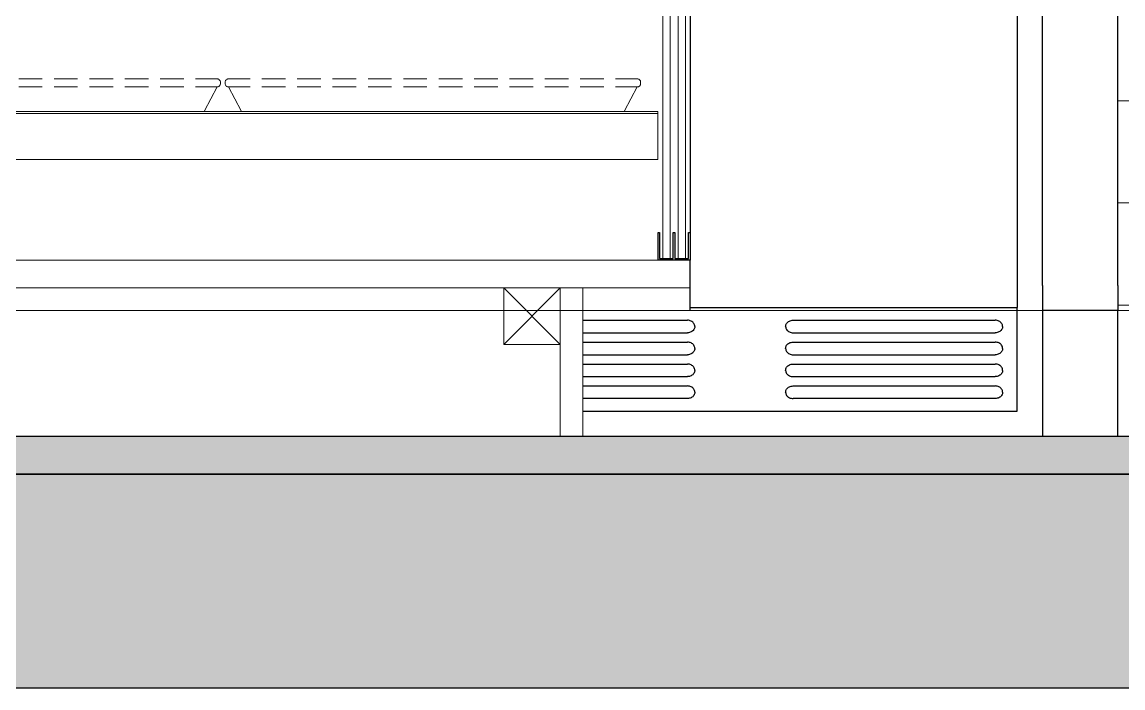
# Model space of a CAD drawing. Header units: millimetres. Extents: x 106699 to 122058, y 158555 to 162844.
# Drawn here: x 108497.9 to 108585.4, y 160185.3 to 160238.3 of the extents above; entities that cross this region are included whole.
import ezdxf

# ---------------------------------------------------------------- set-up
doc = ezdxf.new("R2010")
doc.units = ezdxf.units.MM
for name, color, linetype in [('300_Z4_STR_F03$0$2-SPS-RCN', 2, 'Continuous'), ('I-Detl-1-N', 1, 'Continuous'), ('katman 1', 7, 'Continuous'), ('S2000-002 Çizgi', 7, 'Continuous')]:
    doc.layers.add(name, color=color, linetype=linetype)
for name, color, linetype, lineweight in [('300_Z4_STR_F03$0$AUDIT_D_220920114151-103', 251, 'Continuous', 5), ('ahsap gorunus arka kalın', 43, 'Continuous', 9), ('ahsap kesit on', 40, 'Continuous', 20), ('no3_ahsap kesit on', 40, 'Continuous', 20), ('no3_cam kesit on', 131, 'Continuous', 18), ('no3_paslanmaz kesit on', 153, 'Continuous', 20)]:
    doc.layers.add(name, color=color, linetype=linetype, lineweight=lineweight)

# ---------------------------------------------------------------- blocks, each defined once
blk = doc.blocks.new('arka1')
at = {"layer": 'S2000-002 Çizgi', "color": 8, "true_color": 0x7a7a7a}
for p, q in [((117958.354, 157266.808), (117958.359, 157342.307)), ((117964.354, 157266.808), (117964.359, 157342.307)), ((117956.354, 157338.264), (117956.354, 157265.043)), ((117926.381, 157329.934), (117926.381, 157268.067)), ((117877.403, 157329.362), (117877.403, 157268.067)), ((117928.381, 157267.034), (117928.381, 157329.362)), ((117928.6, 157267.034), (117928.6, 157329.362)), ((117926.381, 157268.067), (117877.403, 157268.067)), ((117928.381, 157266.164), (117928.381, 157267.034)), ((117928.6, 157265.043), (117928.6, 157267.034)), ((117958.354, 157266.808), (117958.354, 157264.808)), ((117964.354, 157266.808), (117964.354, 157264.808)), ((117928.381, 157266.164), (117928.381, 157265.973)), ((117928.381, 157265.973), (117928.381, 157265.791)), ((117928.381, 157265.791), (117928.381, 157265.628)), ((117928.381, 157265.628), (117928.381, 157265.492)), ((117780.079, 157265.043), (117947.489, 157265.043)), ((117875.403, 157265.304), (117928.381, 157265.304)), ((117928.381, 157265.492), (117928.381, 157265.389)), ((117928.381, 157265.389), (117928.381, 157265.326)), ((117928.381, 157265.326), (117928.381, 157265.304)), ((117947.489, 157265.043), (117947.601, 157265.043)), ((117947.601, 157265.043), (117947.928, 157265.043)), ((117947.928, 157265.043), (117948.45, 157265.043)), ((117948.45, 157265.043), (117949.129, 157265.043)), ((117949.129, 157265.043), (117949.921, 157265.043)), ((117949.921, 157265.043), (117950.77, 157265.043)), ((117950.77, 157265.043), (117951.62, 157265.043)), ((117951.62, 157265.043), (117952.411, 157265.043)), ((117952.411, 157265.043), (117953.091, 157265.043)), ((117953.091, 157265.043), (117953.612, 157265.043)), ((117953.612, 157265.043), (117953.94, 157265.043)), ((117953.94, 157265.043), (117954.052, 157265.043)), ((117954.052, 157265.043), (117956.354, 157265.043)), ((117956.354, 157256.818), (117956.354, 157265.043)), ((117964.354, 157264.808), (117958.354, 157264.808)), ((117958.354, 157264.808), (117958.354, 157254.808)), ((117964.354, 157254.808), (117964.354, 157264.808)), ((117889.251, 157263.793), (117889.293, 157263.847)), ((117889.293, 157263.847), (117889.343, 157263.896)), ((117889.343, 157263.896), (117889.401, 157263.94)), ((117889.401, 157263.94), (117889.464, 157263.976)), ((117889.464, 157263.976), (117889.533, 157264.005)), ((117889.533, 157264.005), (117889.605, 157264.026)), ((117889.605, 157264.026), (117889.68, 157264.039)), ((117889.68, 157264.039), (117889.756, 157264.043)), ((117889.756, 157264.043), (117905.836, 157264.043)), ((117905.912, 157264.039), (117905.836, 157264.043)), ((117905.987, 157264.026), (117905.912, 157264.039)), ((117906.059, 157264.005), (117905.987, 157264.026)), ((117906.127, 157263.976), (117906.059, 157264.005)), ((117906.191, 157263.94), (117906.127, 157263.976)), ((117906.248, 157263.896), (117906.191, 157263.94)), ((117906.299, 157263.847), (117906.248, 157263.896)), ((117906.341, 157263.793), (117906.299, 157263.847)), ((117913.551, 157263.793), (117913.593, 157263.847)), ((117913.593, 157263.847), (117913.643, 157263.896)), ((117913.643, 157263.896), (117913.701, 157263.94)), ((117913.701, 157263.94), (117913.764, 157263.976)), ((117913.764, 157263.976), (117913.833, 157264.005)), ((117913.833, 157264.005), (117913.905, 157264.026)), ((117913.905, 157264.026), (117913.98, 157264.039)), ((117913.98, 157264.039), (117914.056, 157264.043)), ((117914.056, 157264.043), (117930.136, 157264.043)), ((117930.212, 157264.039), (117930.136, 157264.043)), ((117930.287, 157264.026), (117930.212, 157264.039)), ((117930.359, 157264.005), (117930.287, 157264.026)), ((117930.427, 157263.976), (117930.359, 157264.005)), ((117930.491, 157263.94), (117930.427, 157263.976)), ((117930.548, 157263.896), (117930.491, 157263.94)), ((117930.599, 157263.847), (117930.548, 157263.896)), ((117930.641, 157263.793), (117930.599, 157263.847)), ((117938.018, 157263.793), (117938.061, 157263.847)), ((117938.061, 157263.847), (117938.111, 157263.896)), ((117938.111, 157263.896), (117938.168, 157263.94)), ((117938.168, 157263.94), (117938.232, 157263.976)), ((117938.232, 157263.976), (117938.3, 157264.005)), ((117938.3, 157264.005), (117938.373, 157264.026)), ((117938.373, 157264.026), (117938.447, 157264.039)), ((117938.447, 157264.039), (117938.524, 157264.043)), ((117938.524, 157264.043), (117947.489, 157264.043)), ((117947.489, 157264.043), (117947.601, 157264.043)), ((117947.601, 157264.043), (117947.928, 157264.043)), ((117947.928, 157264.043), (117948.45, 157264.043)), ((117948.45, 157264.043), (117949.129, 157264.043)), ((117949.129, 157264.043), (117949.921, 157264.043)), ((117949.921, 157264.043), (117950.77, 157264.043)), ((117950.77, 157264.043), (117951.62, 157264.043)), ((117951.62, 157264.043), (117952.411, 157264.043)), ((117952.411, 157264.043), (117953.091, 157264.043)), ((117953.091, 157264.043), (117953.612, 157264.043)), ((117953.612, 157264.043), (117953.94, 157264.043)), ((117953.94, 157264.043), (117954.052, 157264.043)), ((117954.052, 157264.043), (117954.604, 157264.043)), ((117954.68, 157264.039), (117954.604, 157264.043)), ((117954.755, 157264.026), (117954.68, 157264.039)), ((117954.827, 157264.005), (117954.755, 157264.026)), ((117954.895, 157263.976), (117954.827, 157264.005)), ((117954.959, 157263.94), (117954.895, 157263.976)), ((117955.016, 157263.896), (117954.959, 157263.94)), ((117955.066, 157263.847), (117955.016, 157263.896)), ((117955.109, 157263.793), (117955.066, 157263.847)), ((117889.172, 157263.543), (117889.177, 157263.608)), ((117889.172, 157263.543), (117889.177, 157263.478)), ((117889.177, 157263.608), (117889.192, 157263.672)), ((117889.177, 157263.478), (117889.192, 157263.413)), ((117889.192, 157263.672), (117889.217, 157263.734)), ((117889.192, 157263.413), (117889.217, 157263.351)), ((117889.217, 157263.734), (117889.251, 157263.793)), ((117889.217, 157263.351), (117889.251, 157263.293)), ((117889.251, 157263.293), (117889.293, 157263.238)), ((117889.293, 157263.238), (117889.343, 157263.189)), ((117889.343, 157263.189), (117889.401, 157263.146)), ((117889.401, 157263.146), (117889.464, 157263.11)), ((117889.464, 157263.11), (117889.533, 157263.081)), ((117889.533, 157263.081), (117889.605, 157263.06)), ((117889.605, 157263.06), (117889.68, 157263.047)), ((117889.68, 157263.047), (117889.756, 157263.043)), ((117889.756, 157263.043), (117905.836, 157263.043)), ((117905.912, 157263.047), (117905.836, 157263.043)), ((117905.987, 157263.06), (117905.912, 157263.047)), ((117906.059, 157263.081), (117905.987, 157263.06)), ((117906.127, 157263.11), (117906.059, 157263.081)), ((117906.191, 157263.146), (117906.127, 157263.11)), ((117906.248, 157263.189), (117906.191, 157263.146)), ((117906.299, 157263.238), (117906.248, 157263.189)), ((117906.341, 157263.293), (117906.299, 157263.238)), ((117906.375, 157263.734), (117906.341, 157263.793)), ((117906.375, 157263.351), (117906.341, 157263.293)), ((117906.399, 157263.672), (117906.375, 157263.734)), ((117906.399, 157263.413), (117906.375, 157263.351)), ((117906.414, 157263.608), (117906.399, 157263.672)), ((117906.414, 157263.478), (117906.399, 157263.413)), ((117906.419, 157263.543), (117906.414, 157263.608)), ((117906.419, 157263.543), (117906.414, 157263.478)), ((117913.472, 157263.543), (117913.477, 157263.608)), ((117913.472, 157263.543), (117913.477, 157263.478)), ((117913.477, 157263.608), (117913.492, 157263.672)), ((117913.477, 157263.478), (117913.492, 157263.413)), ((117913.492, 157263.672), (117913.517, 157263.734)), ((117913.492, 157263.413), (117913.517, 157263.351)), ((117913.517, 157263.734), (117913.551, 157263.793)), ((117913.517, 157263.351), (117913.551, 157263.293)), ((117913.551, 157263.293), (117913.593, 157263.238)), ((117913.593, 157263.238), (117913.643, 157263.189)), ((117913.643, 157263.189), (117913.701, 157263.146)), ((117913.701, 157263.146), (117913.764, 157263.11)), ((117913.764, 157263.11), (117913.833, 157263.081)), ((117913.833, 157263.081), (117913.905, 157263.06)), ((117913.905, 157263.06), (117913.98, 157263.047)), ((117913.98, 157263.047), (117914.056, 157263.043)), ((117914.056, 157263.043), (117930.136, 157263.043)), ((117930.212, 157263.047), (117930.136, 157263.043)), ((117930.287, 157263.06), (117930.212, 157263.047)), ((117930.359, 157263.081), (117930.287, 157263.06)), ((117930.427, 157263.11), (117930.359, 157263.081)), ((117930.491, 157263.146), (117930.427, 157263.11)), ((117930.548, 157263.189), (117930.491, 157263.146)), ((117930.599, 157263.238), (117930.548, 157263.189)), ((117930.641, 157263.293), (117930.599, 157263.238)), ((117930.675, 157263.734), (117930.641, 157263.793)), ((117930.675, 157263.351), (117930.641, 157263.293)), ((117930.699, 157263.672), (117930.675, 157263.734)), ((117930.699, 157263.413), (117930.675, 157263.351)), ((117930.714, 157263.608), (117930.699, 157263.672)), ((117930.714, 157263.478), (117930.699, 157263.413)), ((117930.719, 157263.543), (117930.714, 157263.608)), ((117930.719, 157263.543), (117930.714, 157263.478)), ((117937.94, 157263.543), (117937.945, 157263.608)), ((117937.94, 157263.543), (117937.945, 157263.478)), ((117937.945, 157263.608), (117937.96, 157263.672)), ((117937.945, 157263.478), (117937.96, 157263.413)), ((117937.96, 157263.672), (117937.985, 157263.734)), ((117937.96, 157263.413), (117937.985, 157263.351)), ((117937.985, 157263.734), (117938.018, 157263.793)), ((117937.985, 157263.351), (117938.018, 157263.293)), ((117938.018, 157263.293), (117938.061, 157263.238)), ((117938.061, 157263.238), (117938.111, 157263.189)), ((117938.111, 157263.189), (117938.168, 157263.146)), ((117938.168, 157263.146), (117938.232, 157263.11)), ((117938.232, 157263.11), (117938.3, 157263.081)), ((117938.3, 157263.081), (117938.373, 157263.06)), ((117938.373, 157263.06), (117938.447, 157263.047)), ((117938.447, 157263.047), (117938.524, 157263.043)), ((117938.524, 157263.043), (117947.489, 157263.043)), ((117947.489, 157263.043), (117947.601, 157263.043)), ((117947.601, 157263.043), (117947.928, 157263.043)), ((117947.928, 157263.043), (117948.45, 157263.043)), ((117948.45, 157263.043), (117949.129, 157263.043)), ((117949.129, 157263.043), (117949.921, 157263.043)), ((117949.921, 157263.043), (117950.77, 157263.043)), ((117950.77, 157263.043), (117951.62, 157263.043)), ((117951.62, 157263.043), (117952.411, 157263.043)), ((117952.411, 157263.043), (117953.091, 157263.043)), ((117953.091, 157263.043), (117953.612, 157263.043)), ((117953.612, 157263.043), (117953.94, 157263.043)), ((117953.94, 157263.043), (117954.052, 157263.043)), ((117954.052, 157263.043), (117954.604, 157263.043)), ((117954.68, 157263.047), (117954.604, 157263.043)), ((117954.755, 157263.06), (117954.68, 157263.047)), ((117954.827, 157263.081), (117954.755, 157263.06)), ((117954.895, 157263.11), (117954.827, 157263.081)), ((117954.959, 157263.146), (117954.895, 157263.11)), ((117955.016, 157263.189), (117954.959, 157263.146)), ((117955.066, 157263.238), (117955.016, 157263.189)), ((117955.109, 157263.293), (117955.066, 157263.238)), ((117955.142, 157263.734), (117955.109, 157263.793)), ((117955.142, 157263.351), (117955.109, 157263.293)), ((117955.167, 157263.672), (117955.142, 157263.734)), ((117955.167, 157263.413), (117955.142, 157263.351)), ((117955.182, 157263.608), (117955.167, 157263.672)), ((117955.182, 157263.478), (117955.167, 157263.413)), ((117955.187, 157263.543), (117955.182, 157263.608)), ((117955.187, 157263.543), (117955.182, 157263.478)), ((117889.251, 157262.051), (117889.293, 157262.106)), ((117889.293, 157262.106), (117889.343, 157262.155)), ((117889.343, 157262.155), (117889.401, 157262.198)), ((117889.401, 157262.198), (117889.464, 157262.234)), ((117889.464, 157262.234), (117889.533, 157262.263)), ((117889.533, 157262.263), (117889.605, 157262.284)), ((117889.605, 157262.284), (117889.68, 157262.297)), ((117889.68, 157262.297), (117889.756, 157262.301)), ((117889.756, 157262.301), (117905.836, 157262.301)), ((117905.912, 157262.297), (117905.836, 157262.301)), ((117905.987, 157262.284), (117905.912, 157262.297)), ((117906.059, 157262.263), (117905.987, 157262.284)), ((117906.127, 157262.234), (117906.059, 157262.263)), ((117906.191, 157262.198), (117906.127, 157262.234)), ((117906.248, 157262.155), (117906.191, 157262.198)), ((117906.299, 157262.106), (117906.248, 157262.155)), ((117906.341, 157262.051), (117906.299, 157262.106)), ((117913.551, 157262.051), (117913.593, 157262.106)), ((117913.593, 157262.106), (117913.643, 157262.155)), ((117913.643, 157262.155), (117913.701, 157262.198)), ((117913.701, 157262.198), (117913.764, 157262.234)), ((117913.764, 157262.234), (117913.833, 157262.263)), ((117913.833, 157262.263), (117913.905, 157262.284)), ((117913.905, 157262.284), (117913.98, 157262.297)), ((117913.98, 157262.297), (117914.056, 157262.301)), ((117914.056, 157262.301), (117930.136, 157262.301)), ((117930.212, 157262.297), (117930.136, 157262.301)), ((117930.287, 157262.284), (117930.212, 157262.297)), ((117930.359, 157262.263), (117930.287, 157262.284)), ((117930.427, 157262.234), (117930.359, 157262.263)), ((117930.491, 157262.198), (117930.427, 157262.234)), ((117930.548, 157262.155), (117930.491, 157262.198)), ((117930.599, 157262.106), (117930.548, 157262.155)), ((117930.641, 157262.051), (117930.599, 157262.106)), ((117938.018, 157262.051), (117938.061, 157262.106)), ((117938.061, 157262.106), (117938.111, 157262.155)), ((117938.111, 157262.155), (117938.168, 157262.198)), ((117938.168, 157262.198), (117938.232, 157262.234)), ((117938.232, 157262.234), (117938.3, 157262.263)), ((117938.3, 157262.263), (117938.373, 157262.284)), ((117938.373, 157262.284), (117938.447, 157262.297)), ((117938.447, 157262.297), (117938.524, 157262.301)), ((117938.524, 157262.301), (117947.489, 157262.301)), ((117947.489, 157262.301), (117947.601, 157262.301)), ((117947.601, 157262.301), (117947.928, 157262.301)), ((117947.928, 157262.301), (117948.45, 157262.301)), ((117948.45, 157262.301), (117949.129, 157262.301)), ((117949.129, 157262.301), (117949.921, 157262.301)), ((117949.921, 157262.301), (117950.77, 157262.301)), ((117950.77, 157262.301), (117951.62, 157262.301)), ((117951.62, 157262.301), (117952.411, 157262.301)), ((117952.411, 157262.301), (117953.091, 157262.301)), ((117953.091, 157262.301), (117953.612, 157262.301)), ((117953.612, 157262.301), (117953.94, 157262.301)), ((117953.94, 157262.301), (117954.052, 157262.301)), ((117954.052, 157262.301), (117954.604, 157262.301)), ((117954.68, 157262.297), (117954.604, 157262.301)), ((117954.755, 157262.284), (117954.68, 157262.297)), ((117954.827, 157262.263), (117954.755, 157262.284)), ((117954.895, 157262.234), (117954.827, 157262.263)), ((117954.959, 157262.198), (117954.895, 157262.234)), ((117955.016, 157262.155), (117954.959, 157262.198)), ((117955.066, 157262.106), (117955.016, 157262.155)), ((117955.109, 157262.051), (117955.066, 157262.106)), ((117889.172, 157261.801), (117889.177, 157261.866)), ((117889.172, 157261.801), (117889.177, 157261.736)), ((117889.177, 157261.866), (117889.192, 157261.931)), ((117889.177, 157261.736), (117889.192, 157261.672)), ((117889.192, 157261.931), (117889.217, 157261.992)), ((117889.192, 157261.672), (117889.217, 157261.61)), ((117889.217, 157261.992), (117889.251, 157262.051)), ((117889.217, 157261.61), (117889.251, 157261.551)), ((117889.251, 157261.551), (117889.293, 157261.497)), ((117889.293, 157261.497), (117889.343, 157261.448)), ((117889.343, 157261.448), (117889.401, 157261.404)), ((117889.401, 157261.404), (117889.464, 157261.368)), ((117889.464, 157261.368), (117889.533, 157261.339)), ((117889.533, 157261.339), (117889.605, 157261.318)), ((117889.605, 157261.318), (117889.68, 157261.305)), ((117889.68, 157261.305), (117889.756, 157261.301)), ((117889.756, 157261.301), (117905.836, 157261.301)), ((117905.912, 157261.305), (117905.836, 157261.301)), ((117905.987, 157261.318), (117905.912, 157261.305)), ((117906.059, 157261.339), (117905.987, 157261.318)), ((117906.127, 157261.368), (117906.059, 157261.339)), ((117906.191, 157261.404), (117906.127, 157261.368)), ((117906.248, 157261.448), (117906.191, 157261.404)), ((117906.299, 157261.497), (117906.248, 157261.448)), ((117906.341, 157261.551), (117906.299, 157261.497)), ((117906.375, 157261.992), (117906.341, 157262.051)), ((117906.375, 157261.61), (117906.341, 157261.551)), ((117906.399, 157261.931), (117906.375, 157261.992)), ((117906.399, 157261.672), (117906.375, 157261.61)), ((117906.414, 157261.866), (117906.399, 157261.931)), ((117906.414, 157261.736), (117906.399, 157261.672)), ((117906.419, 157261.801), (117906.414, 157261.866)), ((117906.419, 157261.801), (117906.414, 157261.736)), ((117913.472, 157261.801), (117913.477, 157261.866)), ((117913.472, 157261.801), (117913.477, 157261.736)), ((117913.477, 157261.866), (117913.492, 157261.931)), ((117913.477, 157261.736), (117913.492, 157261.672)), ((117913.492, 157261.931), (117913.517, 157261.992)), ((117913.492, 157261.672), (117913.517, 157261.61)), ((117913.517, 157261.992), (117913.551, 157262.051)), ((117913.517, 157261.61), (117913.551, 157261.551)), ((117913.551, 157261.551), (117913.593, 157261.497)), ((117913.593, 157261.497), (117913.643, 157261.448)), ((117913.643, 157261.448), (117913.701, 157261.404)), ((117913.701, 157261.404), (117913.764, 157261.368)), ((117913.764, 157261.368), (117913.833, 157261.339)), ((117913.833, 157261.339), (117913.905, 157261.318)), ((117913.905, 157261.318), (117913.98, 157261.305)), ((117913.98, 157261.305), (117914.056, 157261.301)), ((117914.056, 157261.301), (117930.136, 157261.301)), ((117930.212, 157261.305), (117930.136, 157261.301)), ((117930.287, 157261.318), (117930.212, 157261.305)), ((117930.359, 157261.339), (117930.287, 157261.318)), ((117930.427, 157261.368), (117930.359, 157261.339)), ((117930.491, 157261.404), (117930.427, 157261.368)), ((117930.548, 157261.448), (117930.491, 157261.404)), ((117930.599, 157261.497), (117930.548, 157261.448)), ((117930.641, 157261.551), (117930.599, 157261.497)), ((117930.675, 157261.992), (117930.641, 157262.051)), ((117930.675, 157261.61), (117930.641, 157261.551)), ((117930.699, 157261.931), (117930.675, 157261.992)), ((117930.699, 157261.672), (117930.675, 157261.61)), ((117930.714, 157261.866), (117930.699, 157261.931)), ((117930.714, 157261.736), (117930.699, 157261.672)), ((117930.719, 157261.801), (117930.714, 157261.866)), ((117930.719, 157261.801), (117930.714, 157261.736)), ((117937.94, 157261.801), (117937.945, 157261.866)), ((117937.94, 157261.801), (117937.945, 157261.736)), ((117937.945, 157261.866), (117937.96, 157261.931)), ((117937.945, 157261.736), (117937.96, 157261.672)), ((117937.96, 157261.931), (117937.985, 157261.992)), ((117937.96, 157261.672), (117937.985, 157261.61)), ((117937.985, 157261.992), (117938.018, 157262.051)), ((117937.985, 157261.61), (117938.018, 157261.551)), ((117938.018, 157261.551), (117938.061, 157261.497)), ((117938.061, 157261.497), (117938.111, 157261.448)), ((117938.111, 157261.448), (117938.168, 157261.404)), ((117938.168, 157261.404), (117938.232, 157261.368)), ((117938.232, 157261.368), (117938.3, 157261.339)), ((117938.3, 157261.339), (117938.373, 157261.318)), ((117938.373, 157261.318), (117938.447, 157261.305)), ((117938.447, 157261.305), (117938.524, 157261.301)), ((117938.524, 157261.301), (117947.489, 157261.301)), ((117947.489, 157261.301), (117947.601, 157261.301)), ((117947.601, 157261.301), (117947.928, 157261.301)), ((117947.928, 157261.301), (117948.45, 157261.301)), ((117948.45, 157261.301), (117949.129, 157261.301)), ((117949.129, 157261.301), (117949.921, 157261.301)), ((117949.921, 157261.301), (117950.77, 157261.301)), ((117950.77, 157261.301), (117951.62, 157261.301)), ((117951.62, 157261.301), (117952.411, 157261.301)), ((117952.411, 157261.301), (117953.091, 157261.301)), ((117953.091, 157261.301), (117953.612, 157261.301)), ((117953.612, 157261.301), (117953.94, 157261.301)), ((117953.94, 157261.301), (117954.052, 157261.301)), ((117954.052, 157261.301), (117954.604, 157261.301)), ((117954.68, 157261.305), (117954.604, 157261.301)), ((117954.755, 157261.318), (117954.68, 157261.305)), ((117954.827, 157261.339), (117954.755, 157261.318)), ((117954.895, 157261.368), (117954.827, 157261.339)), ((117954.959, 157261.404), (117954.895, 157261.368)), ((117955.016, 157261.448), (117954.959, 157261.404)), ((117955.066, 157261.497), (117955.016, 157261.448)), ((117955.109, 157261.551), (117955.066, 157261.497)), ((117955.142, 157261.992), (117955.109, 157262.051)), ((117955.142, 157261.61), (117955.109, 157261.551)), ((117955.167, 157261.931), (117955.142, 157261.992)), ((117955.167, 157261.672), (117955.142, 157261.61)), ((117955.182, 157261.866), (117955.167, 157261.931)), ((117955.182, 157261.736), (117955.167, 157261.672)), ((117955.187, 157261.801), (117955.182, 157261.866)), ((117955.187, 157261.801), (117955.182, 157261.736)), ((117889.251, 157260.309), (117889.293, 157260.364)), ((117889.293, 157260.364), (117889.343, 157260.413)), ((117889.343, 157260.413), (117889.401, 157260.456)), ((117889.401, 157260.456), (117889.464, 157260.492)), ((117889.464, 157260.492), (117889.533, 157260.521)), ((117889.533, 157260.521), (117889.605, 157260.542)), ((117889.605, 157260.542), (117889.68, 157260.555)), ((117889.68, 157260.555), (117889.756, 157260.559)), ((117889.756, 157260.559), (117905.836, 157260.559)), ((117905.912, 157260.555), (117905.836, 157260.559)), ((117905.987, 157260.542), (117905.912, 157260.555)), ((117906.059, 157260.521), (117905.987, 157260.542)), ((117906.127, 157260.492), (117906.059, 157260.521)), ((117906.191, 157260.456), (117906.127, 157260.492)), ((117906.248, 157260.413), (117906.191, 157260.456)), ((117906.299, 157260.364), (117906.248, 157260.413)), ((117906.341, 157260.309), (117906.299, 157260.364)), ((117913.551, 157260.309), (117913.593, 157260.364)), ((117913.593, 157260.364), (117913.643, 157260.413)), ((117913.643, 157260.413), (117913.701, 157260.456)), ((117913.701, 157260.456), (117913.764, 157260.492)), ((117913.764, 157260.492), (117913.833, 157260.521)), ((117913.833, 157260.521), (117913.905, 157260.542)), ((117913.905, 157260.542), (117913.98, 157260.555)), ((117913.98, 157260.555), (117914.056, 157260.559)), ((117914.056, 157260.559), (117930.136, 157260.559)), ((117930.212, 157260.555), (117930.136, 157260.559)), ((117930.287, 157260.542), (117930.212, 157260.555)), ((117930.359, 157260.521), (117930.287, 157260.542)), ((117930.427, 157260.492), (117930.359, 157260.521)), ((117930.491, 157260.456), (117930.427, 157260.492)), ((117930.548, 157260.413), (117930.491, 157260.456)), ((117930.599, 157260.364), (117930.548, 157260.413)), ((117930.641, 157260.309), (117930.599, 157260.364)), ((117938.018, 157260.309), (117938.061, 157260.364)), ((117938.061, 157260.364), (117938.111, 157260.413)), ((117938.111, 157260.413), (117938.168, 157260.456)), ((117938.168, 157260.456), (117938.232, 157260.492)), ((117938.232, 157260.492), (117938.3, 157260.521)), ((117938.3, 157260.521), (117938.373, 157260.542)), ((117938.373, 157260.542), (117938.447, 157260.555)), ((117938.447, 157260.555), (117938.524, 157260.559)), ((117938.524, 157260.559), (117947.489, 157260.559)), ((117947.489, 157260.559), (117947.601, 157260.559)), ((117947.601, 157260.559), (117947.928, 157260.559)), ((117947.928, 157260.559), (117948.45, 157260.559)), ((117948.45, 157260.559), (117949.129, 157260.559)), ((117949.129, 157260.559), (117949.921, 157260.559)), ((117949.921, 157260.559), (117950.77, 157260.559)), ((117950.77, 157260.559), (117951.62, 157260.559)), ((117951.62, 157260.559), (117952.411, 157260.559)), ((117952.411, 157260.559), (117953.091, 157260.559)), ((117953.091, 157260.559), (117953.612, 157260.559)), ((117953.612, 157260.559), (117953.94, 157260.559)), ((117953.94, 157260.559), (117954.052, 157260.559)), ((117954.052, 157260.559), (117954.604, 157260.559)), ((117954.68, 157260.555), (117954.604, 157260.559)), ((117954.755, 157260.542), (117954.68, 157260.555)), ((117954.827, 157260.521), (117954.755, 157260.542)), ((117954.895, 157260.492), (117954.827, 157260.521)), ((117954.959, 157260.456), (117954.895, 157260.492)), ((117955.016, 157260.413), (117954.959, 157260.456)), ((117955.066, 157260.364), (117955.016, 157260.413)), ((117955.109, 157260.309), (117955.066, 157260.364)), ((117889.172, 157260.059), (117889.177, 157260.125)), ((117889.172, 157260.059), (117889.177, 157259.994)), ((117889.177, 157260.125), (117889.192, 157260.189)), ((117889.177, 157259.994), (117889.192, 157259.93)), ((117889.192, 157260.189), (117889.217, 157260.251)), ((117889.192, 157259.93), (117889.217, 157259.868)), ((117889.217, 157260.251), (117889.251, 157260.309)), ((117889.217, 157259.868), (117889.251, 157259.809)), ((117889.251, 157259.809), (117889.293, 157259.755)), ((117889.293, 157259.755), (117889.343, 157259.706)), ((117889.343, 157259.706), (117889.401, 157259.663)), ((117889.401, 157259.663), (117889.464, 157259.626)), ((117889.464, 157259.626), (117889.533, 157259.598)), ((117889.533, 157259.598), (117889.605, 157259.576)), ((117889.605, 157259.576), (117889.68, 157259.564)), ((117889.68, 157259.564), (117889.756, 157259.559)), ((117889.756, 157259.559), (117905.836, 157259.559)), ((117905.912, 157259.564), (117905.836, 157259.559)), ((117905.987, 157259.576), (117905.912, 157259.564)), ((117906.059, 157259.598), (117905.987, 157259.576)), ((117906.127, 157259.626), (117906.059, 157259.598)), ((117906.191, 157259.663), (117906.127, 157259.626)), ((117906.248, 157259.706), (117906.191, 157259.663)), ((117906.299, 157259.755), (117906.248, 157259.706)), ((117906.341, 157259.809), (117906.299, 157259.755)), ((117906.375, 157260.251), (117906.341, 157260.309)), ((117906.375, 157259.868), (117906.341, 157259.809)), ((117906.399, 157260.189), (117906.375, 157260.251)), ((117906.399, 157259.93), (117906.375, 157259.868)), ((117906.414, 157260.125), (117906.399, 157260.189)), ((117906.414, 157259.994), (117906.399, 157259.93)), ((117906.419, 157260.059), (117906.414, 157260.125)), ((117906.419, 157260.059), (117906.414, 157259.994)), ((117913.472, 157260.059), (117913.477, 157260.125)), ((117913.472, 157260.059), (117913.477, 157259.994)), ((117913.477, 157260.125), (117913.492, 157260.189)), ((117913.477, 157259.994), (117913.492, 157259.93)), ((117913.492, 157260.189), (117913.517, 157260.251)), ((117913.492, 157259.93), (117913.517, 157259.868)), ((117913.517, 157260.251), (117913.551, 157260.309)), ((117913.517, 157259.868), (117913.551, 157259.809)), ((117913.551, 157259.809), (117913.593, 157259.755)), ((117913.593, 157259.755), (117913.643, 157259.706)), ((117913.643, 157259.706), (117913.701, 157259.663)), ((117913.701, 157259.663), (117913.764, 157259.626)), ((117913.764, 157259.626), (117913.833, 157259.598)), ((117913.833, 157259.598), (117913.905, 157259.576)), ((117913.905, 157259.576), (117913.98, 157259.564)), ((117913.98, 157259.564), (117914.056, 157259.559)), ((117914.056, 157259.559), (117930.136, 157259.559)), ((117930.212, 157259.564), (117930.136, 157259.559)), ((117930.287, 157259.576), (117930.212, 157259.564)), ((117930.359, 157259.598), (117930.287, 157259.576)), ((117930.427, 157259.626), (117930.359, 157259.598)), ((117930.491, 157259.663), (117930.427, 157259.626)), ((117930.548, 157259.706), (117930.491, 157259.663)), ((117930.599, 157259.755), (117930.548, 157259.706)), ((117930.641, 157259.809), (117930.599, 157259.755)), ((117930.675, 157260.251), (117930.641, 157260.309)), ((117930.675, 157259.868), (117930.641, 157259.809)), ((117930.699, 157260.189), (117930.675, 157260.251)), ((117930.699, 157259.93), (117930.675, 157259.868)), ((117930.714, 157260.125), (117930.699, 157260.189)), ((117930.714, 157259.994), (117930.699, 157259.93)), ((117930.719, 157260.059), (117930.714, 157260.125)), ((117930.719, 157260.059), (117930.714, 157259.994)), ((117937.94, 157260.059), (117937.945, 157260.125)), ((117937.94, 157260.059), (117937.945, 157259.994)), ((117937.945, 157260.125), (117937.96, 157260.189)), ((117937.945, 157259.994), (117937.96, 157259.93)), ((117937.96, 157260.189), (117937.985, 157260.251)), ((117937.96, 157259.93), (117937.985, 157259.868)), ((117937.985, 157260.251), (117938.018, 157260.309)), ((117937.985, 157259.868), (117938.018, 157259.809)), ((117938.018, 157259.809), (117938.061, 157259.755)), ((117938.061, 157259.755), (117938.111, 157259.706)), ((117938.111, 157259.706), (117938.168, 157259.663)), ((117938.168, 157259.663), (117938.232, 157259.626)), ((117938.232, 157259.626), (117938.3, 157259.598)), ((117938.3, 157259.598), (117938.373, 157259.576)), ((117938.373, 157259.576), (117938.447, 157259.564)), ((117938.447, 157259.564), (117938.524, 157259.559)), ((117938.524, 157259.559), (117947.489, 157259.559)), ((117947.489, 157259.559), (117947.601, 157259.559)), ((117947.601, 157259.559), (117947.928, 157259.559)), ((117947.928, 157259.559), (117948.45, 157259.559)), ((117948.45, 157259.559), (117949.129, 157259.559)), ((117949.129, 157259.559), (117949.921, 157259.559)), ((117949.921, 157259.559), (117950.77, 157259.559)), ((117950.77, 157259.559), (117951.62, 157259.559)), ((117951.62, 157259.559), (117952.411, 157259.559)), ((117952.411, 157259.559), (117953.091, 157259.559)), ((117953.091, 157259.559), (117953.612, 157259.559)), ((117953.612, 157259.559), (117953.94, 157259.559)), ((117953.94, 157259.559), (117954.052, 157259.557)), ((117954.052, 157259.557), (117954.604, 157259.559)), ((117954.68, 157259.564), (117954.604, 157259.559)), ((117954.755, 157259.576), (117954.68, 157259.564)), ((117954.827, 157259.598), (117954.755, 157259.576)), ((117954.895, 157259.626), (117954.827, 157259.598)), ((117954.959, 157259.663), (117954.895, 157259.626)), ((117955.016, 157259.706), (117954.959, 157259.663)), ((117955.066, 157259.755), (117955.016, 157259.706)), ((117955.109, 157259.809), (117955.066, 157259.755)), ((117955.142, 157260.251), (117955.109, 157260.309)), ((117955.142, 157259.868), (117955.109, 157259.809)), ((117955.167, 157260.189), (117955.142, 157260.251)), ((117955.167, 157259.93), (117955.142, 157259.868)), ((117955.182, 157260.125), (117955.167, 157260.189)), ((117955.182, 157259.994), (117955.167, 157259.93)), ((117955.187, 157260.059), (117955.182, 157260.125)), ((117955.187, 157260.059), (117955.182, 157259.994)), ((117889.251, 157258.568), (117889.293, 157258.622)), ((117889.293, 157258.622), (117889.343, 157258.671)), ((117889.343, 157258.671), (117889.401, 157258.714)), ((117889.401, 157258.714), (117889.464, 157258.751)), ((117889.464, 157258.751), (117889.533, 157258.78)), ((117889.533, 157258.78), (117889.605, 157258.801)), ((117889.605, 157258.801), (117889.68, 157258.813)), ((117889.68, 157258.813), (117889.756, 157258.818)), ((117889.756, 157258.818), (117905.836, 157258.818)), ((117905.912, 157258.813), (117905.836, 157258.818)), ((117905.987, 157258.801), (117905.912, 157258.813)), ((117906.059, 157258.78), (117905.987, 157258.801)), ((117906.127, 157258.751), (117906.059, 157258.78)), ((117906.191, 157258.714), (117906.127, 157258.751)), ((117906.248, 157258.671), (117906.191, 157258.714)), ((117906.299, 157258.622), (117906.248, 157258.671)), ((117906.341, 157258.568), (117906.299, 157258.622)), ((117913.551, 157258.568), (117913.593, 157258.622)), ((117913.593, 157258.622), (117913.643, 157258.671)), ((117913.643, 157258.671), (117913.701, 157258.714)), ((117913.701, 157258.714), (117913.764, 157258.751)), ((117913.764, 157258.751), (117913.833, 157258.78)), ((117913.833, 157258.78), (117913.905, 157258.801)), ((117913.905, 157258.801), (117913.98, 157258.813)), ((117913.98, 157258.813), (117914.056, 157258.818)), ((117914.056, 157258.818), (117930.136, 157258.818)), ((117930.212, 157258.813), (117930.136, 157258.818)), ((117930.287, 157258.801), (117930.212, 157258.813)), ((117930.359, 157258.78), (117930.287, 157258.801)), ((117930.427, 157258.751), (117930.359, 157258.78)), ((117930.491, 157258.714), (117930.427, 157258.751)), ((117930.548, 157258.671), (117930.491, 157258.714)), ((117930.599, 157258.622), (117930.548, 157258.671)), ((117930.641, 157258.568), (117930.599, 157258.622)), ((117938.018, 157258.568), (117938.061, 157258.622)), ((117938.061, 157258.622), (117938.111, 157258.671)), ((117938.111, 157258.671), (117938.168, 157258.714)), ((117938.168, 157258.714), (117938.232, 157258.751)), ((117938.232, 157258.751), (117938.3, 157258.78)), ((117938.3, 157258.78), (117938.373, 157258.801)), ((117938.373, 157258.801), (117938.447, 157258.813)), ((117938.447, 157258.813), (117938.524, 157258.818)), ((117938.524, 157258.818), (117947.489, 157258.818)), ((117947.489, 157258.818), (117947.601, 157258.818)), ((117947.601, 157258.818), (117947.928, 157258.818)), ((117947.928, 157258.818), (117948.45, 157258.818)), ((117948.45, 157258.818), (117949.129, 157258.818)), ((117949.129, 157258.818), (117949.921, 157258.818)), ((117949.921, 157258.818), (117950.77, 157258.818)), ((117950.77, 157258.818), (117951.62, 157258.818)), ((117951.62, 157258.818), (117952.411, 157258.818)), ((117952.411, 157258.818), (117953.091, 157258.818)), ((117953.091, 157258.818), (117953.612, 157258.818)), ((117953.612, 157258.818), (117953.94, 157258.818)), ((117953.94, 157258.818), (117954.052, 157258.818)), ((117954.052, 157258.818), (117954.604, 157258.818)), ((117954.68, 157258.813), (117954.604, 157258.818)), ((117954.755, 157258.801), (117954.68, 157258.813)), ((117954.827, 157258.78), (117954.755, 157258.801)), ((117954.895, 157258.751), (117954.827, 157258.78)), ((117954.959, 157258.714), (117954.895, 157258.751)), ((117955.016, 157258.671), (117954.959, 157258.714)), ((117955.066, 157258.622), (117955.016, 157258.671)), ((117955.109, 157258.568), (117955.066, 157258.622)), ((117889.172, 157258.318), (117889.177, 157258.383)), ((117889.172, 157258.318), (117889.177, 157258.253)), ((117889.177, 157258.383), (117889.192, 157258.447)), ((117889.177, 157258.253), (117889.192, 157258.188)), ((117889.192, 157258.447), (117889.217, 157258.509)), ((117889.192, 157258.188), (117889.217, 157258.126)), ((117889.217, 157258.509), (117889.251, 157258.568)), ((117889.217, 157258.126), (117889.251, 157258.068)), ((117889.251, 157258.068), (117889.293, 157258.013)), ((117889.293, 157258.013), (117889.343, 157257.964)), ((117889.343, 157257.964), (117889.401, 157257.921)), ((117889.401, 157257.921), (117889.464, 157257.885)), ((117889.464, 157257.885), (117889.533, 157257.856)), ((117889.533, 157257.856), (117889.605, 157257.835)), ((117889.605, 157257.835), (117889.68, 157257.822)), ((117889.68, 157257.822), (117889.756, 157257.818)), ((117905.836, 157257.818), (117889.756, 157257.818)), ((117905.912, 157257.822), (117905.836, 157257.818)), ((117905.987, 157257.835), (117905.912, 157257.822)), ((117906.059, 157257.856), (117905.987, 157257.835)), ((117906.127, 157257.885), (117906.059, 157257.856)), ((117906.191, 157257.921), (117906.127, 157257.885)), ((117906.248, 157257.964), (117906.191, 157257.921)), ((117906.299, 157258.013), (117906.248, 157257.964)), ((117906.341, 157258.068), (117906.299, 157258.013)), ((117906.375, 157258.509), (117906.341, 157258.568)), ((117906.375, 157258.126), (117906.341, 157258.068)), ((117906.399, 157258.447), (117906.375, 157258.509)), ((117906.399, 157258.188), (117906.375, 157258.126)), ((117906.414, 157258.383), (117906.399, 157258.447)), ((117906.414, 157258.253), (117906.399, 157258.188)), ((117906.419, 157258.318), (117906.414, 157258.383)), ((117906.419, 157258.318), (117906.414, 157258.253)), ((117913.472, 157258.318), (117913.477, 157258.383)), ((117913.472, 157258.318), (117913.477, 157258.253)), ((117913.477, 157258.383), (117913.492, 157258.447)), ((117913.477, 157258.253), (117913.492, 157258.188)), ((117913.492, 157258.447), (117913.517, 157258.509)), ((117913.492, 157258.188), (117913.517, 157258.126)), ((117913.517, 157258.509), (117913.551, 157258.568)), ((117913.517, 157258.126), (117913.551, 157258.068)), ((117913.551, 157258.068), (117913.593, 157258.013)), ((117913.593, 157258.013), (117913.643, 157257.964)), ((117913.643, 157257.964), (117913.701, 157257.921)), ((117913.701, 157257.921), (117913.764, 157257.885)), ((117913.764, 157257.885), (117913.833, 157257.856)), ((117913.833, 157257.856), (117913.905, 157257.835)), ((117913.905, 157257.835), (117913.98, 157257.822)), ((117913.98, 157257.822), (117914.056, 157257.818)), ((117930.136, 157257.818), (117914.056, 157257.818)), ((117930.212, 157257.822), (117930.136, 157257.818)), ((117930.287, 157257.835), (117930.212, 157257.822)), ((117930.359, 157257.856), (117930.287, 157257.835)), ((117930.427, 157257.885), (117930.359, 157257.856)), ((117930.491, 157257.921), (117930.427, 157257.885)), ((117930.548, 157257.964), (117930.491, 157257.921)), ((117930.599, 157258.013), (117930.548, 157257.964)), ((117930.641, 157258.068), (117930.599, 157258.013)), ((117930.675, 157258.509), (117930.641, 157258.568)), ((117930.675, 157258.126), (117930.641, 157258.068)), ((117930.699, 157258.447), (117930.675, 157258.509)), ((117930.699, 157258.188), (117930.675, 157258.126)), ((117930.714, 157258.383), (117930.699, 157258.447)), ((117930.714, 157258.253), (117930.699, 157258.188)), ((117930.719, 157258.318), (117930.714, 157258.383)), ((117930.719, 157258.318), (117930.714, 157258.253)), ((117937.94, 157258.318), (117937.945, 157258.383)), ((117937.94, 157258.318), (117937.945, 157258.253)), ((117937.945, 157258.383), (117937.96, 157258.447)), ((117937.945, 157258.253), (117937.96, 157258.188)), ((117937.96, 157258.447), (117937.985, 157258.509)), ((117937.96, 157258.188), (117937.985, 157258.126)), ((117937.985, 157258.509), (117938.018, 157258.568)), ((117937.985, 157258.126), (117938.018, 157258.068)), ((117938.018, 157258.068), (117938.061, 157258.013)), ((117938.061, 157258.013), (117938.111, 157257.964)), ((117938.111, 157257.964), (117938.168, 157257.921)), ((117938.168, 157257.921), (117938.232, 157257.885)), ((117938.232, 157257.885), (117938.3, 157257.856)), ((117938.3, 157257.856), (117938.373, 157257.835)), ((117938.373, 157257.835), (117938.447, 157257.822)), ((117938.447, 157257.822), (117938.524, 157257.818)), ((117947.489, 157257.818), (117938.524, 157257.818)), ((117947.601, 157257.818), (117947.489, 157257.818)), ((117947.928, 157257.818), (117947.601, 157257.818)), ((117948.45, 157257.818), (117947.928, 157257.818)), ((117949.129, 157257.818), (117948.45, 157257.818)), ((117949.921, 157257.818), (117949.129, 157257.818)), ((117950.77, 157257.818), (117949.921, 157257.818)), ((117951.62, 157257.818), (117950.77, 157257.818)), ((117952.411, 157257.818), (117951.62, 157257.818)), ((117953.091, 157257.818), (117952.411, 157257.818)), ((117953.612, 157257.818), (117953.091, 157257.818)), ((117953.94, 157257.818), (117953.612, 157257.818)), ((117954.052, 157257.818), (117953.94, 157257.818)), ((117954.604, 157257.818), (117954.052, 157257.818)), ((117954.68, 157257.822), (117954.604, 157257.818)), ((117954.755, 157257.835), (117954.68, 157257.822)), ((117954.827, 157257.856), (117954.755, 157257.835)), ((117954.895, 157257.885), (117954.827, 157257.856)), ((117954.959, 157257.921), (117954.895, 157257.885)), ((117955.016, 157257.964), (117954.959, 157257.921)), ((117955.066, 157258.013), (117955.016, 157257.964)), ((117955.109, 157258.068), (117955.066, 157258.013)), ((117955.142, 157258.509), (117955.109, 157258.568)), ((117955.142, 157258.126), (117955.109, 157258.068)), ((117955.167, 157258.447), (117955.142, 157258.509)), ((117955.167, 157258.188), (117955.142, 157258.126)), ((117955.182, 157258.383), (117955.167, 157258.447)), ((117955.182, 157258.253), (117955.167, 157258.188)), ((117955.187, 157258.318), (117955.182, 157258.383)), ((117955.187, 157258.318), (117955.182, 157258.253)), ((117773.516, 157256.818), (117947.489, 157256.818)), ((117947.489, 157256.818), (117947.601, 157256.818)), ((117947.601, 157256.818), (117947.928, 157256.818)), ((117947.928, 157256.818), (117948.45, 157256.818)), ((117948.45, 157256.818), (117949.129, 157256.818)), ((117949.129, 157256.818), (117949.921, 157256.818)), ((117949.921, 157256.818), (117950.77, 157256.818)), ((117950.77, 157256.818), (117951.62, 157256.818)), ((117951.62, 157256.818), (117952.411, 157256.818)), ((117952.411, 157256.818), (117953.091, 157256.818)), ((117953.091, 157256.818), (117953.612, 157256.818)), ((117953.612, 157256.818), (117953.94, 157256.818)), ((117953.94, 157256.818), (117954.052, 157256.818)), ((117954.052, 157256.818), (117956.354, 157256.818)), ((117964.354, 157254.808), (117759.554, 157254.808))]:
    blk.add_line(p, q, dxfattribs=at)
blk = doc.blocks.new('A$Cb8a4ea4e')
at = {"color": 8}
blk.add_line((79, 73, 0), (79, 14, 0), dxfattribs=at)
at = {"color": 2}
blk.add_line((79, 10, 0), (79, 14, 0), dxfattribs=at)
at = {"layer": 'I-Detl-1-N', "elevation": 0}
blk.add_lwpolyline([(76.46, 14), (76.46, 16.222), (76.577, 16.222), (76.577, 14.131), (77.664, 14.131), (77.664, 16.222), (77.795, 16.222), (77.795, 14.131), (78.883, 14.131), (78.883, 16.222), (79, 16.222), (79, 14)], close=True, dxfattribs=at)
at = {"layer": 'katman 1', "lineweight": 0, "elevation": 0}
for points in [[(25.627, 28.422), (27.5, 28.422)], [(28.439, 28.422), (30.313, 28.422)], [(31.252, 28.422), (33.126, 28.422)], [(34.065, 28.422), (35.939, 28.422)], [(36.878, 28.422), (38.752, 28.422)], [(39.691, 28.422), (41.41, 28.422)], [(41.41, 28.422), (41.454, 28.417), (41.493, 28.406), (41.537, 28.389), (41.57, 28.361), (41.603, 28.334), (41.625, 28.295), (41.648, 28.256), (41.659, 28.212), (41.664, 28.168), (41.664, 28.041), (41.659, 27.997), (41.648, 27.952), (41.625, 27.914), (41.603, 27.875), (41.57, 27.847), (41.537, 27.82), (41.493, 27.803), (41.454, 27.792), (41.41, 27.787)], [(42.3, 27.787), (42.255, 27.792), (42.217, 27.803), (42.173, 27.82), (42.139, 27.847), (42.106, 27.875), (42.079, 27.914), (42.062, 27.952), (42.051, 27.997), (42.045, 28.041), (42.045, 28.168), (42.051, 28.212), (42.062, 28.256), (42.079, 28.295), (42.106, 28.334), (42.139, 28.361), (42.173, 28.389), (42.217, 28.406), (42.255, 28.417), (42.3, 28.422), (44.018, 28.422)], [(44.958, 28.422), (46.831, 28.422)], [(47.771, 28.422), (49.644, 28.422)], [(50.584, 28.422), (52.457, 28.422)], [(53.397, 28.422), (55.27, 28.422)], [(56.21, 28.422), (58.083, 28.422)], [(59.023, 28.422), (60.896, 28.422)], [(61.835, 28.422), (63.709, 28.422)], [(64.648, 28.422), (66.522, 28.422)], [(67.456, 28.422), (69.335, 28.422)], [(70.269, 28.422), (72.148, 28.422)], [(73.082, 28.422), (74.8, 28.422)], [(74.8, 28.422), (74.845, 28.417), (74.889, 28.406), (74.927, 28.389), (74.966, 28.361), (74.999, 28.334), (75.021, 28.295), (75.044, 28.256), (75.055, 28.212), (75.055, 28.168), (75.055, 28.041), (75.055, 27.997), (75.044, 27.952), (75.021, 27.914), (74.999, 27.875), (74.966, 27.847), (74.927, 27.82), (74.889, 27.803), (74.845, 27.792), (74.8, 27.787)], [(25.627, 27.787), (27.5, 27.787)], [(28.439, 27.787), (30.313, 27.787)], [(31.252, 27.787), (33.126, 27.787)], [(34.065, 27.787), (35.939, 27.787)], [(36.878, 27.787), (38.752, 27.787)], [(39.691, 27.787), (41.41, 27.787), (40.393, 25.88)], [(43.317, 25.88), (42.3, 27.787), (44.018, 27.787)], [(44.958, 27.787), (46.831, 27.787)], [(47.771, 27.787), (49.644, 27.787)], [(50.584, 27.787), (52.457, 27.787)], [(53.397, 27.787), (55.27, 27.787)], [(56.21, 27.787), (58.083, 27.787)], [(59.023, 27.787), (60.896, 27.787)], [(61.835, 27.787), (63.709, 27.787)], [(64.648, 27.787), (66.522, 27.787)], [(67.456, 27.787), (69.335, 27.787)], [(70.269, 27.787), (72.148, 27.787)], [(73.082, 27.787), (74.8, 27.787), (73.789, 25.88)]]:
    blk.add_lwpolyline(points, dxfattribs=at)
at = {"layer": 'no3_ahsap kesit on'}
for p, q in [((3.8, 14, 0), (79, 14, 0)), ((3.8, 11.8, 0), (79, 11.8, 0)), ((64.18, 11.8, 0), (68.68, 7.3, 0)), ((68.68, 11.8, 0), (64.18, 7.3, 0)), ((68.68, 0, 0), (68.68, 11.8, 0)), ((70.48, 0, 0), (70.48, 11.8, 0)), ((70.48, 10, 0), (70.48, 11.8, 0)), ((70.48, 10, 0), (79, 10, 0)), ((70.48, 0, 0), (9.62, 0, 0))]:
    blk.add_line(p, q, dxfattribs=at)
at = {"layer": 'no3_ahsap kesit on', "elevation": 0}
blk.add_lwpolyline([(68.68, 7.3), (64.18, 7.3), (64.18, 11.8), (68.68, 11.8)], close=True, dxfattribs=at)
at = {"layer": 'no3_cam kesit on', "elevation": 0}
for points in [[(77.421, 14.131), (76.821, 14.131), (76.821, 72.869), (77.421, 72.869)], [(78.639, 14.131), (78.039, 14.131), (78.039, 72.869), (78.639, 72.869)]]:
    blk.add_lwpolyline(points, close=True, dxfattribs=at)
at = {"layer": 'no3_paslanmaz kesit on'}
blk.add_line((76.425, 25.677, 0), (8.431, 25.677, 0), dxfattribs=at)
at = {"layer": 'no3_paslanmaz kesit on', "elevation": 0}
blk.add_lwpolyline([(8.431, 25.836), (76.425, 25.836), (76.425, 22.185), (76.425, 22.026), (8.431, 22.026)], dxfattribs=at)
blk = doc.blocks.new('A$C7eb7b2a8')
at = {"layer": 'S2000-002 Çizgi'}
blk.add_blockref('A$Cb8a4ea4e', (655, 0), dxfattribs=at)

msp = doc.modelspace()

# ---------------------------------------------------------------- hatches: boundary and pattern name
at = {"layer": 'ahsap gorunus arka kalın', "true_color": 0xc3d8cc}
h = msp.add_hatch(dxfattribs=at)
h.set_pattern_fill('AR-B816', color=254, scale=0.04)
h.set_pattern_definition([(0, (-14390.673, 459.902), (0, 8.128), []), (90, (-14390.673, 459.902), (-8.128, 8.128), [8.128, -8.128])])
h.paths.add_polyline_path([(108737.217, 160454.374), (108736.187, 160454.374), (108736.187, 160455.374), (108667.217, 160455.374), (108667.217, 160296.529), (108667.517, 160296.818), (108671.155, 160296.818), (108671.155, 160378.317), (108673.695, 160378.317), (108731.634, 160378.317), (108734.268, 160378.317), (108734.268, 160363.957), (108734.268, 160354.817), (108737.217, 160354.817), (108737.217, 160378.817), (108735.717, 160378.817), (108735.5, 160378.817), (108735.406, 160378.817), (108735.326, 160378.817), (108735.217, 160378.817), (108735.217, 160380.351), (108734.617, 160381.643), (108733.963, 160382.909), (108733.256, 160384.146), (108732.499, 160385.353), (108731.691, 160386.527), (108730.836, 160387.666), (108729.933, 160388.769), (108728.985, 160389.833), (108727.994, 160390.856), (108726.96, 160391.837), (108725.887, 160392.774), (108724.775, 160393.665), (108723.627, 160394.509), (108722.445, 160395.305), (108721.231, 160396.05), (108719.986, 160396.744), (108718.714, 160397.385), (108717.416, 160397.972), (108716.094, 160398.505), (108714.752, 160398.982), (108713.39, 160399.402), (108712.012, 160399.765), (108710.621, 160400.071), (108709.217, 160400.317), (108708.76, 160400.317), (108708.35, 160400.575), (108708.178, 160401.067), (108708.35, 160401.56), (108708.76, 160401.817), (108707.467, 160401.817), (108706.73, 160401.817), (108706.707, 160402.213), (108706.281, 160402.289), (108706.074, 160402.583), (108705.948, 160403.263), (108705.895, 160403.478), (108705.792, 160403.607), (108705.919, 160403.426), (108705.96, 160403.203), (108706.051, 160402.709), (108706.148, 160402.478), (108706.171, 160402.446), (108706.219, 160402.393), (108706.274, 160402.346), (108706.334, 160402.308), (108706.398, 160402.278), (108706.465, 160402.256), (108706.534, 160402.244), (108706.604, 160402.241), (108706.706, 160402.236), (108706.72, 160401.997), (108706.729, 160401.947), (108706.75, 160401.901), (108706.765, 160401.88), (108706.782, 160401.862), (108706.802, 160401.847), (108706.823, 160401.835), (108706.846, 160401.825), (108706.491, 160401.817), (108704.887, 160404.817), (108735.467, 160404.817), (108735.5, 160404.817), (108735.606, 160404.817), (108737.217, 160404.817)])
h.paths.add_polyline_path([(108705.794, 160403.624), (108705.717, 160403.694), (108705.84, 160403.575), (108705.9, 160403.418), (108705.877, 160403.468)], flags=17)
h.paths.add_polyline_path([(108705.291, 160404.177), (108705.395, 160404.012), (108705.305, 160404.177)], flags=17)
h.paths.add_polyline_path([(108705.355, 160404.092), (108705.452, 160403.883), (108705.605, 160403.785), (108705.422, 160403.919)], flags=17)
edge = h.paths.add_edge_path()
edge.add_line((108667.217, 160455.374), (108585.817, 160455.374))
edge.add_line((108585.817, 160455.374), (108585.817, 160215.317))
edge.add_line((108585.817, 160215.317), (108667.217, 160215.317))
edge.add_line((108667.217, 160215.317), (108667.217, 160281.918))
edge.add_line((108667.217, 160281.918), (108664.772, 160281.918))
edge.add_arc((108669.217, 160281.039), 4.531, 116.19254, 168.81287, ccw=False)
edge.add_line((108667.217, 160285.105), (108667.217, 160294.818))
edge.add_line((108667.217, 160294.818), (108667.217, 160296.529))
edge.add_line((108667.217, 160296.529), (108667.217, 160296.529))
edge.add_line((108667.217, 160296.529), (108667.217, 160455.374))
h.paths.add_polyline_path([(108585.817, 160455.374), (108585.025, 160455.374), (108585.028, 160454.574), (108585.028, 160354.574), (108380.222, 160354.574), (108380.222, 160454.574), (108380.222, 160455.374), (108257.217, 160455.374), (108257.217, 160215.317), (108262.396, 160215.317), (108262.396, 160215.694), (108262.231, 160215.694), (108258.335, 160215.694), (108258.335, 160215.834), (108258.335, 160267.566), (108258.335, 160267.587), (108262.769, 160267.587), (108262.769, 160281.939), (108262.618, 160281.929), (108262.102, 160281.929), (108262.102, 160284.078), (108262.769, 160284.078), (108262.769, 160364.918), (108262.618, 160364.907), (108262.102, 160364.907), (108262.102, 160367.056), (108262.769, 160367.056), (108262.769, 160385.445), (108262.528, 160385.384), (108262.458, 160385.402), (108262.599, 160385.402), (108262.658, 160385.417), (108262.678, 160385.462), (108262.678, 160389.23), (108263.769, 160389.232), (108263.769, 160389.458), (108263.769, 160391.181), (108258.323, 160391.155), (108258.323, 160406.091), (108378.323, 160406.118), (108378.323, 160391.181), (108372.609, 160391.181), (108372.609, 160389.231), (108373.707, 160389.227), (108373.707, 160385.462), (108373.727, 160385.417), (108373.857, 160385.384), (108373.927, 160385.402), (108373.609, 160385.402), (108373.609, 160367.018), (108373.761, 160367.056), (108374.299, 160367.056), (108374.299, 160364.907), (108373.609, 160364.907), (108373.609, 160284.04), (108373.761, 160284.078), (108374.299, 160284.078), (108374.299, 160281.929), (108373.609, 160281.929), (108373.609, 160267.587), (108378.323, 160267.587), (108378.323, 160215.694), (108374.451, 160215.694), (108374.451, 160215.317), (108380.224, 160215.317), (108380.224, 160217.318), (108380.23, 160292.817), (108380.224, 160292.818), (108380.224, 160294.783), (108380.024, 160294.908), (108380.024, 160295.017), (108380.029, 160294.973), (108380.044, 160294.931), (108380.067, 160294.893), (108380.099, 160294.861), (108380.137, 160294.837), (108380.179, 160294.822), (108380.224, 160294.817), (108585.024, 160294.818), (108585.024, 160296.817), (108583.224, 160296.818), (108583.067, 160296.818), (108583.029, 160296.818), (108583.024, 160296.817), (108583.024, 160306.818), (108380.424, 160306.817), (108380.379, 160306.812), (108380.24, 160306.764), (108380.229, 160306.662), (108380.277, 160306.801), (108380.424, 160306.817), (108583.224, 160306.818), (108585.024, 160306.818), (108585.024, 160296.817), (108585.024, 160294.818), (108585.024, 160292.818), (108585.03, 160292.817), (108585.024, 160217.318), (108585.024, 160215.318), (108585.024, 160215.317), (108585.817, 160215.317)])
h.paths.add_polyline_path([(108380.224, 160296.852), (108380.169, 160296.817), (108380.224, 160296.817)], flags=16)
h.paths.add_polyline_path([(108380.04, 160296.764), (108380.029, 160296.662), (108380.077, 160296.801), (108380.179, 160296.812)], flags=16)
h.paths.add_polyline_path([(108374.812, 160386.812), (108374.812, 160386.807), (108374.814, 160386.812)], flags=16)
h.paths.add_polyline_path([(108374.023, 160385.804), (108374.023, 160386.751), (108374.007, 160389.398), (108374.007, 160385.804)], flags=16)
h.paths.add_polyline_path([(108374.732, 160385.868), (108374.806, 160385.85), (108374.814, 160385.868)], flags=16)
h.paths.add_polyline_path([(108261.573, 160385.804), (108261.573, 160385.808), (108261.571, 160385.804)], flags=16)
h.paths.add_polyline_path([(108262.378, 160386.812), (108262.362, 160386.812), (108262.362, 160385.863), (108262.378, 160385.462)], flags=16)
h.paths.add_polyline_path([(108261.573, 160386.751), (108261.573, 160386.807), (108261.586, 160386.779)], flags=16)
h.paths.add_polyline_path([(108257.217, 160455.374), (108190.817, 160455.374), (108190.817, 160215.317), (108257.217, 160215.317)])
h.paths.add_polyline_path([(108190.817, 160455.374), (108190.229, 160455.374), (108190.229, 160454.374), (108190.229, 160354.374), (108012.217, 160354.374), (107947.327, 160354.374), (107947.107, 160354.374), (107882.217, 160354.374), (107877.217, 160354.374), (107877.218, 160306.818), (107879.017, 160306.817), (107932.619, 160306.817), (108041.982, 160306.817), (108041.982, 160313.128), (108042.003, 160313.128), (108042.003, 160315.281), (108042.005, 160315.269), (108042.009, 160315.257), (108042.014, 160315.251), (108042.147, 160315.233), (108042.17, 160315.233), (108042.322, 160315.234), (108042.332, 160315.233), (108042.351, 160315.233), (108042.585, 160315.234), (108042.593, 160315.233), (108042.608, 160315.233), (108042.907, 160315.234), (108042.912, 160315.233), (108043.269, 160315.233), (108043.638, 160315.233), (108043.994, 160315.233), (108043.999, 160315.234), (108044.299, 160315.233), (108044.314, 160315.233), (108044.322, 160315.234), (108044.555, 160315.233), (108044.575, 160315.233), (108044.818, 160315.273), (108044.904, 160315.161), (108044.904, 160313.089), (108044.883, 160313.089), (108044.883, 160306.817), (108127.164, 160306.817), (108188.385, 160306.813), (108188.429, 160306.818), (108190.229, 160306.818), (108190.229, 160296.817), (108190.229, 160294.818), (108190.229, 160292.818), (108190.224, 160217.319), (108190.223, 160215.319), (108190.223, 160215.317), (108190.817, 160215.317)])
h.paths.add_polyline_path([(108044.904, 160315.281), (108044.89, 160315.178), (108044.904, 160315.161)], flags=16)
h.paths.add_polyline_path([(108044.904, 160317.854), (108044.855, 160317.854), (108044.904, 160317.848)], flags=16)
h.paths.add_polyline_path([(108052.675, 160315.894), (108051.776, 160315.894), (108051.761, 160315.892), (108051.747, 160315.887), (108051.735, 160315.88), (108051.725, 160315.87), (108051.719, 160315.858), (108051.717, 160315.845), (108051.717, 160315.585), (108051.718, 160315.581), (108051.719, 160315.577), (108051.721, 160315.573), (108051.724, 160315.569), (108051.727, 160315.565), (108051.731, 160315.562), (108051.735, 160315.559), (108051.74, 160315.557), (108051.746, 160315.555), (108051.751, 160315.554), (108051.758, 160315.553), (108051.982, 160315.553), (108051.982, 160315.227), (108051.982, 160313.948), (108051.663, 160313.948), (108050.745, 160313.948), (108050.427, 160313.948), (108050.427, 160315.181), (108050.427, 160315.553), (108050.645, 160315.553), (108050.651, 160315.553), (108050.657, 160315.554), (108050.662, 160315.555), (108050.668, 160315.557), (108050.673, 160315.559), (108050.677, 160315.562), (108050.681, 160315.565), (108050.685, 160315.569), (108050.687, 160315.573), (108050.689, 160315.577), (108050.69, 160315.581), (108050.691, 160315.585), (108050.691, 160315.845), (108050.689, 160315.858), (108050.683, 160315.87), (108050.674, 160315.88), (108050.661, 160315.887), (108050.647, 160315.892), (108050.632, 160315.894), (108051.737, 160315.894), (108052.626, 160315.894), (108052.639, 160315.896), (108052.651, 160315.901), (108052.661, 160315.908), (108052.668, 160315.918), (108052.673, 160315.93), (108052.675, 160315.943), (108052.675, 160317.144), (108052.673, 160317.156), (108052.668, 160317.168), (108052.661, 160317.178), (108052.651, 160317.186), (108052.639, 160317.191), (108052.626, 160317.193), (108044.904, 160317.193), (108044.904, 160317.805), (108044.902, 160317.818), (108044.897, 160317.83), (108044.889, 160317.84), (108044.879, 160317.848), (108044.831, 160317.868), (108044.831, 160317.854), (108044.904, 160317.854), (108044.904, 160317.241), (108044.905, 160317.229), (108044.91, 160317.217), (108044.918, 160317.207), (108044.928, 160317.199), (108044.94, 160317.194), (108044.952, 160317.193), (108052.675, 160317.193)], flags=16)
h.paths.add_polyline_path([(108051.547, 160315.553), (108051.513, 160315.547), (108051.496, 160315.55), (108051.479, 160315.552), (108051.471, 160315.553), (108050.937, 160315.553), (108050.93, 160315.552), (108050.912, 160315.55), (108050.895, 160315.547), (108050.861, 160315.553), (108051.471, 160315.553)], flags=0)
h.paths.add_polyline_path([(108050.256, 160318.467), (108050.135, 160318.386), (108050.116, 160318.379), (108049.624, 160318.072), (108049.53, 160318.072), (108049.554, 160318.073), (108049.564, 160318.075), (108049.593, 160318.08), (108049.623, 160318.087), (108049.653, 160318.098), (108049.68, 160318.109), (108049.694, 160318.12), (108049.704, 160318.122), (108049.712, 160318.126), (108050.187, 160318.424), (108050.196, 160318.431), (108050.205, 160318.441), (108050.225, 160318.463), (108050.233, 160318.474), (108050.245, 160318.495), (108050.25, 160318.509), (108050.254, 160318.529), (108050.256, 160318.542), (108050.256, 160318.834), (108050.254, 160318.846), (108050.249, 160318.858), (108050.241, 160318.868), (108050.231, 160318.876), (108050.219, 160318.881), (108050.207, 160318.882), (108044.815, 160318.882), (108042.052, 160318.882), (108042.039, 160318.881), (108042.027, 160318.876), (108042.017, 160318.868), (108042.009, 160318.858), (108042.005, 160318.846), (108042.003, 160318.834), (108042.003, 160317.942), (108042.005, 160317.929), (108042.009, 160317.917), (108042.017, 160317.907), (108042.027, 160317.9), (108042.039, 160317.895), (108042.052, 160317.893), (108042.076, 160317.893), (108042.076, 160317.854), (108042.052, 160317.854), (108042.039, 160317.852), (108042.027, 160317.848), (108042.017, 160317.84), (108042.003, 160317.821), (108042.003, 160318.882), (108044.815, 160318.882), (108050.256, 160318.882)], flags=16)
h.paths.add_polyline_path([(107877.217, 160455.374), (107817.014, 160455.374), (107817.014, 160215.317), (107877.217, 160215.317)])

# ---------------------------------------------------------------- linework, layer by layer
at = {"layer": '300_Z4_STR_F03$0$2-SPS-RCN'}
msp.add_lwpolyline([(107786.014, 160185.318), (109041.376, 160185.317), (109041.376, 160185.317), (109087.393, 160185.317), (109087.393, 160185.317), (109087.393, 160185.317), (109087.393, 160202.317), (107786.014, 160202.317), (107786.014, 160185.318)], dxfattribs=at)

# ---------------------------------------------------------------- block references
at = {"layer": 'S2000-002 Çizgi'}
msp.add_blockref('arka1', (-9379.33, 2950.51), dxfattribs=at)

# ---------------------------------------------------------------- next in the draw order: wipeouts: each hides what was drawn before it
msp.add_wipeout([(107817.014, 160205.317), (107817.014, 160296.686), (108222.014, 160296.817), (108223.007, 160296.817), (108223.007, 160342.375), (108466.014, 160342.31), (108479.012, 160342.82), (108510.015, 160342.82), (108514.514, 160342.317), (108514.514, 160283.433), (108551.715, 160283.317), (108552.05, 160283.293), (108552.014, 160283.017), (108552.014, 160281.317), (108551.014, 160281.317), (108551.014, 160215.317), (108542.494, 160215.317), (108542.494, 160205.318)]).dxf.layer = 'S2000-002 Çizgi'

# ---------------------------------------------------------------- next in the draw order: hatches: boundary and pattern name
at = {"layer": '300_Z4_STR_F03$0$AUDIT_D_220920114151-103', "true_color": 0x303030}
h = msp.add_hatch(color=250, dxfattribs=at)
h.dxf.hatch_style = 1
h.paths.add_polyline_path([(109087.393, 160504.317), (108291.376, 160504.317), (108290.899, 160504.317), (107804.532, 160504.317), (107804.532, 160534.317), (109087.393, 160534.317)])
h.paths.add_polyline_path([(107786.014, 160185.318), (109041.376, 160185.317), (109041.376, 160185.317), (109087.393, 160185.317), (109087.393, 160202.317), (107786.014, 160202.317)])
h.paths.add_polyline_path([(107786.014, 160199.317), (107428.017, 160199.317), (107428.017, 160185.318), (107786.014, 160185.316)])
at = {"layer": 'S2000-002 Çizgi', "true_color": 0x7a7a7a}
h = msp.add_hatch(color=8, dxfattribs=at)
h.dxf.hatch_style = 1
h.paths.add_polyline_path([(107428.017, 160202.317), (107428.017, 160199.317), (107786.014, 160199.317), (107786.014, 160202.317)])
h.paths.add_polyline_path([(107817.014, 160202.317), (109067.393, 160202.317), (109067.393, 160205.317), (107817.014, 160205.317)])

# ---------------------------------------------------------------- next in the draw order: linework, layer by layer
at = {"layer": '300_Z4_STR_F03$0$2-SPS-RCN'}
msp.add_lwpolyline([(107817.014, 160202.317), (109067.393, 160202.317), (109067.393, 160205.317), (107817.014, 160205.317)], close=True, dxfattribs=at)
at = {"layer": 'ahsap kesit on'}
msp.add_line((108669.217, 160215.317), (108174.568, 160215.317), dxfattribs=at)

# ---------------------------------------------------------------- next in the draw order: block references
at = {"layer": 'S2000-002 Çizgi'}
msp.add_blockref('A$C7eb7b2a8', (107817.014, 160205.317), dxfattribs=at)

doc.saveas('drawing.dxf')
